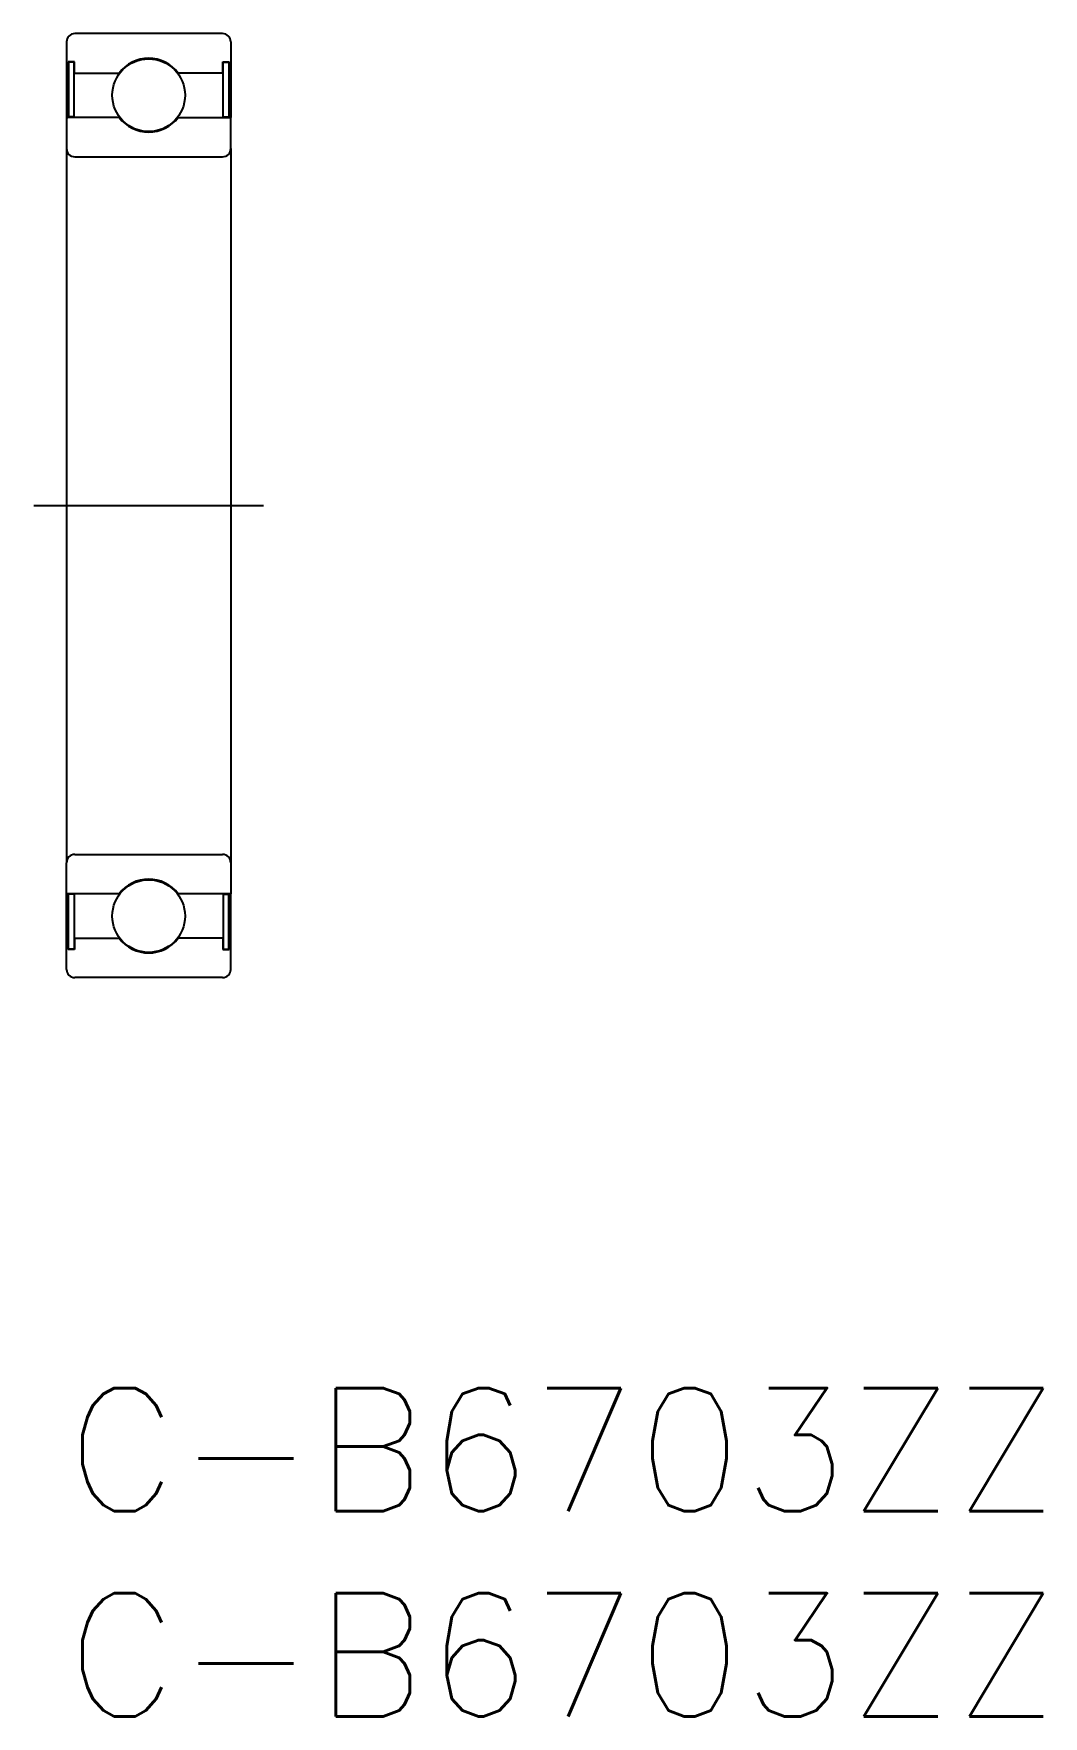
# Model space of a CAD drawing. Extents: x -0.8 to 23.8, y -8 to 33.
import ezdxf

# ---------------------------------------------------------------- set-up
doc = ezdxf.new("R2010")
doc.units = 0
doc.header["$LTSCALE"] = 0.5
doc.linetypes.add('CENTER', pattern=[50.8, 31.75, -6.35, 6.35, -6.35])
for name, color, linetype in [('MSM_CENTER', 1, 'CENTER'), ('MSM_CONTINUOUS', 7, 'CONTINUOUS'), ('MSM_PART_NUMBER', 7, 'CONTINUOUS')]:
    doc.layers.add(name, color=color, linetype=linetype)
doc.styles.get("Standard").update_dxf_attribs({"font": 'txt.shx', "height": 1, "bigfont": 'bigfont.shx'})

# ---------------------------------------------------------------- blocks, each defined once
blk = doc.blocks.new('*U7')
at = {"layer": 'MSM_PART_NUMBER'}
blk.add_text('C-B6703ZZ', height=3, dxfattribs=at).set_placement((0, -3))
blk = doc.blocks.new('*U8')
at = {"layer": 'MSM_PART_NUMBER'}
blk.add_text('C-B6703ZZ', height=3, dxfattribs=at).set_placement((0, -8))

msp = doc.modelspace()

# ---------------------------------------------------------------- linework, layer by layer
at = {"layer": 'MSM_CENTER'}
msp.add_line((-0.800003, 21.5), (4.800003, 21.5), dxfattribs=at)
at = {"layer": 'MSM_CONTINUOUS'}
for p, q in [((0, 32.800003), (0, 32.040001)), ((3.800003, 33), (0.199997, 33)), ((4, 32.800003), (4, 32.040001)), ((0, 32.040001), (0, 30.959999)), ((0, 32.040001), (0.037994, 32.040001)), ((0.037994, 32.316673), (0.037994, 32.040001)), ((0.194, 32.316673), (0.037994, 32.316673)), ((0.184005, 32.306671), (0.048004, 32.306671)), ((0.048004, 32.306671), (0.048004, 30.970001)), ((0.184005, 30.970001), (0.184005, 32.306671)), ((0.194, 32.040001), (0.194, 32.316673)), ((0.194, 32.040001), (1.279998, 32.040001)), ((3.805999, 32.040001), (2.720001, 32.040001)), ((3.805999, 32.040001), (3.805999, 32.316673)), ((3.805999, 32.316673), (3.962005, 32.316673)), ((3.815994, 30.970001), (3.815994, 32.306671)), ((3.815994, 32.306671), (3.951996, 32.306671)), ((3.951996, 32.306671), (3.951996, 30.970001)), ((3.962005, 32.316673), (3.962005, 32.040001)), ((4, 32.040001), (3.962005, 32.040001)), ((4, 32.040001), (4, 30.959999)), ((0, 30.959999), (0, 30.199997)), ((1.279998, 30.959999), (0, 30.959999)), ((0, 30.928093), (0.031906, 30.959999)), ((0.184005, 30.970001), (0.048004, 30.970001)), ((2.720001, 30.959999), (4, 30.959999)), ((3.815994, 30.970001), (3.951996, 30.970001)), ((4, 30.199997), (4, 30.959999)), ((0, 30.199997), (0, 12.800003)), ((0.199997, 30), (3.800003, 30)), ((4, 30.199997), (4, 12.800003)), ((0, 12.040001), (0, 12.800003)), ((0.199997, 13), (3.800003, 13)), ((4, 12.800003), (4, 12.040001)), ((1.279998, 12.040001), (0, 12.040001)), ((0, 10.959999), (0, 12.040001)), ((0.184005, 12.029999), (0.048004, 12.029999)), ((0.048004, 10.693329), (0.048004, 12.029999)), ((0.184005, 12.029999), (0.184005, 10.693329)), ((4, 12.040001), (2.720001, 12.040001)), ((3.815994, 12.029999), (3.815994, 10.693329)), ((3.815994, 12.029999), (3.951996, 12.029999)), ((3.951996, 10.693329), (3.951996, 12.029999)), ((4, 10.959999), (4, 12.040001)), ((0, 10.959999), (0.037994, 10.959999)), ((0, 10.198902), (0, 10.959999)), ((0.037994, 10.683327), (0.037994, 10.959999)), ((0.194, 10.683327), (0.037994, 10.683327)), ((0.184005, 10.693329), (0.048004, 10.693329)), ((0.194, 10.959999), (0.194, 10.683327)), ((0.194, 10.959999), (1.279998, 10.959999)), ((3.805999, 10.959999), (2.720001, 10.959999)), ((3.805999, 10.959999), (3.805999, 10.683327)), ((3.805999, 10.683327), (3.962005, 10.683327)), ((3.815994, 10.693329), (3.951996, 10.693329)), ((3.962005, 10.683327), (3.962005, 10.959999)), ((4, 10.959999), (3.962005, 10.959999)), ((4, 10.199997), (4, 10.959999)), ((3.800003, 10), (0.198902, 10))]:
    msp.add_line(p, q, dxfattribs=at)
for centre in [(2, 31.5), (2, 11.5)]:
    msp.add_circle(centre, 0.885, dxfattribs=at)
for centre, radius, start, end in [((0.199997, 32.800003), 0.2, 90.000003, 180.000005), ((3.800003, 32.800003), 0.2, 0, 90.000003), ((2, 31.5), 0.9, 36.869897, 143.130097), ((2, 31.5), 0.9, 216.869899, 323.130102), ((0.199997, 30.199997), 0.2, 180.000005, 270.000001), ((3.800003, 30.199997), 0.2, 270.000001, 0), ((0.199997, 12.800003), 0.2, 90.000003, 180.000005), ((3.800003, 12.800003), 0.2, 0, 90.000003), ((2, 11.5), 0.9, 36.869897, 143.130097), ((2, 11.5), 0.9, 216.869899, 323.130102), ((0.199997, 10.199997), 0.2, 180.000005, 270.000001), ((3.800003, 10.199997), 0.2, 270.000001, 0)]:
    msp.add_arc(centre, radius, start, end, dxfattribs=at)

# ---------------------------------------------------------------- block references
for name in ['*U7', '*U8']:
    msp.add_blockref(name, (0, 0), dxfattribs=at)

doc.saveas('drawing.dxf')
